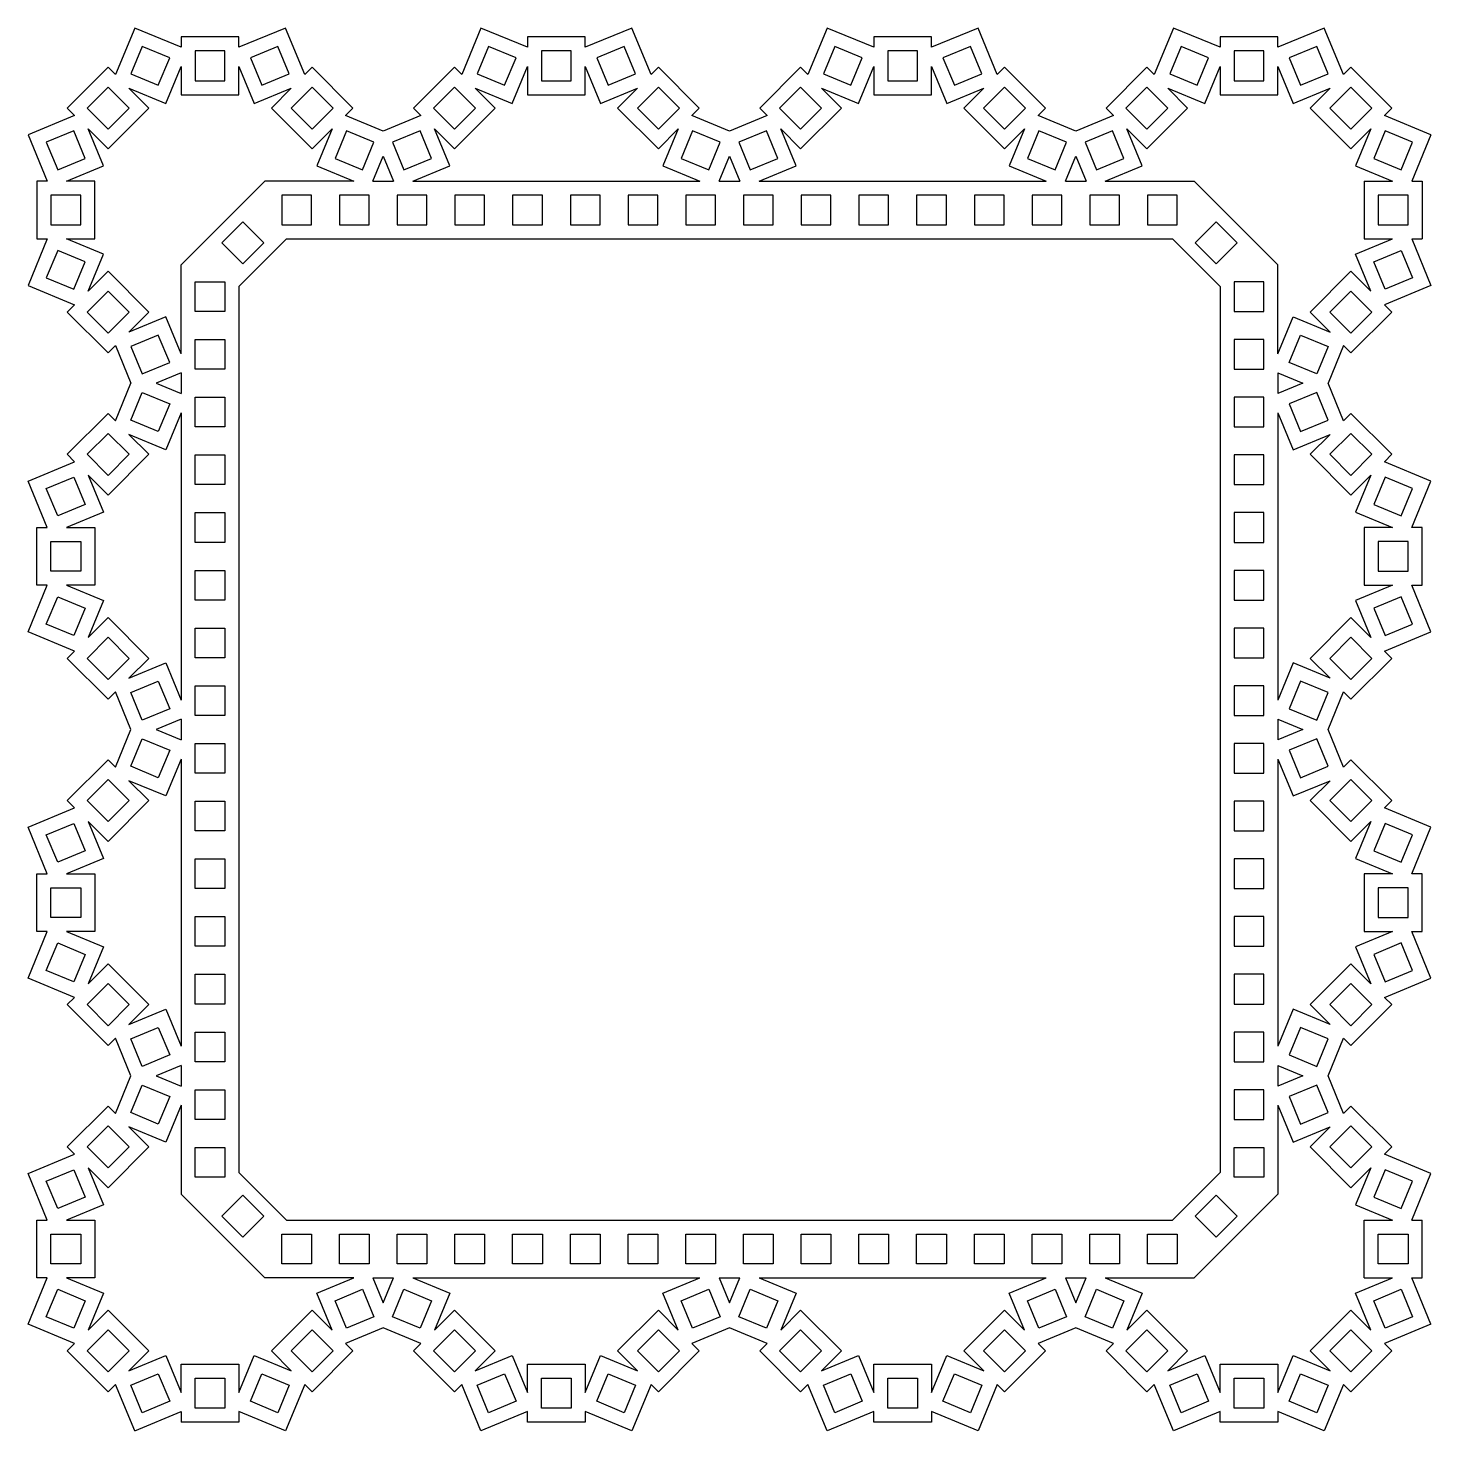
# Model space of a CAD drawing. Extents: x 64 to 489, y 50 to 200.
# Drawn here: x 338.8 to 489.2, y 49.9 to 200.3 of the extents above; entities that cross this region are included whole.
import ezdxf

# ---------------------------------------------------------------- set-up
doc = ezdxf.new("R2010")
doc.units = 0
doc.layers.get('0').update_dxf_attribs({"linetype": 'CONTINUOUS'})

msp = doc.modelspace()

# ---------------------------------------------------------------- linework, layer by layer
for p, q in [((350.21, 200.32), (348.14, 195.33)), ((355.2, 198.26), (350.21, 200.32)), ((366.38, 200.32), (361.39, 198.26)), ((368.44, 195.33), (366.38, 200.32)), ((387.33, 200.32), (385.27, 195.33)), ((392.32, 198.26), (387.33, 200.32)), ((403.5, 200.32), (398.51, 198.26)), ((405.57, 195.33), (403.5, 200.32)), ((424.46, 200.32), (422.39, 195.33)), ((429.45, 198.26), (424.46, 200.32)), ((440.63, 200.32), (435.64, 198.26)), ((442.69, 195.33), (440.63, 200.32)), ((461.58, 200.32), (459.52, 195.33)), ((466.57, 198.26), (461.58, 200.32)), ((477.75, 200.32), (472.76, 198.26)), ((479.82, 195.33), (477.75, 200.32)), ((361.39, 199.37), (355.2, 199.37)), ((355.2, 199.37), (355.2, 198.26)), ((361.39, 198.26), (361.39, 199.37)), ((398.51, 199.37), (392.32, 199.37)), ((392.32, 199.37), (392.32, 198.26)), ((398.51, 198.26), (398.51, 199.37)), ((435.64, 199.37), (429.45, 199.37)), ((429.45, 199.37), (429.45, 198.26)), ((435.64, 198.26), (435.64, 199.37)), ((472.76, 199.37), (466.57, 199.37)), ((466.57, 199.37), (466.57, 198.26)), ((472.76, 198.26), (472.76, 199.37)), ((351.02, 198.36), (349.8, 195.42)), ((353.96, 197.14), (351.02, 198.36)), ((352.74, 194.2), (353.96, 197.14)), ((356.7, 197.87), (356.7, 194.68)), ((359.89, 197.87), (356.7, 197.87)), ((359.89, 194.68), (359.89, 197.87)), ((365.57, 198.36), (362.62, 197.14)), ((362.62, 197.14), (363.84, 194.2)), ((366.78, 195.42), (365.57, 198.36)), ((388.14, 198.36), (386.93, 195.42)), ((391.09, 197.14), (388.14, 198.36)), ((389.87, 194.2), (391.09, 197.14)), ((393.82, 197.87), (393.82, 194.68)), ((397.01, 197.87), (393.82, 197.87)), ((397.01, 194.68), (397.01, 197.87)), ((402.69, 198.36), (399.75, 197.14)), ((399.75, 197.14), (400.96, 194.2)), ((403.91, 195.42), (402.69, 198.36)), ((425.27, 198.36), (424.05, 195.42)), ((428.21, 197.14), (425.27, 198.36)), ((426.99, 194.2), (428.21, 197.14)), ((434.14, 197.87), (430.95, 197.87)), ((430.95, 197.87), (430.95, 194.68)), ((434.14, 194.68), (434.14, 197.87)), ((439.82, 198.36), (436.87, 197.14)), ((436.87, 197.14), (438.09, 194.2)), ((441.03, 195.42), (439.82, 198.36)), ((462.39, 198.36), (461.18, 195.42)), ((465.34, 197.14), (462.39, 198.36)), ((464.12, 194.2), (465.34, 197.14)), ((468.07, 197.87), (468.07, 194.68)), ((471.26, 197.87), (468.07, 197.87)), ((471.26, 194.68), (471.26, 197.87)), ((476.94, 198.36), (474, 197.14)), ((474, 197.14), (475.21, 194.2)), ((478.16, 195.42), (476.94, 198.36)), ((347.35, 196.12), (342.98, 191.74)), ((348.14, 195.33), (347.35, 196.12)), ((353.56, 192.24), (355.2, 196.2)), ((355.2, 196.2), (355.2, 193.18)), ((361.39, 196.2), (363.03, 192.24)), ((361.39, 193.18), (361.39, 196.2)), ((369.23, 196.12), (368.44, 195.33)), ((373.61, 191.74), (369.23, 196.12)), ((384.48, 196.12), (380.1, 191.74)), ((385.27, 195.33), (384.48, 196.12)), ((390.68, 192.24), (392.32, 196.2)), ((392.32, 196.2), (392.32, 193.18)), ((398.51, 193.18), (398.51, 196.2)), ((398.51, 196.2), (400.15, 192.24)), ((406.36, 196.12), (405.57, 195.33)), ((410.73, 191.74), (406.36, 196.12)), ((421.6, 196.12), (417.23, 191.74)), ((422.39, 195.33), (421.6, 196.12)), ((427.81, 192.24), (429.45, 196.2)), ((429.45, 196.2), (429.45, 193.18)), ((435.64, 196.2), (437.28, 192.24)), ((435.64, 193.18), (435.64, 196.2)), ((443.48, 196.12), (442.69, 195.33)), ((447.86, 191.74), (443.48, 196.12)), ((458.73, 196.12), (454.35, 191.74)), ((459.52, 195.33), (458.73, 196.12)), ((464.93, 192.24), (466.57, 196.2)), ((466.57, 196.2), (466.57, 193.18)), ((472.76, 193.18), (472.76, 196.2)), ((472.76, 196.2), (474.4, 192.24)), ((480.61, 196.12), (479.82, 195.33)), ((484.98, 191.74), (480.61, 196.12)), ((349.8, 195.42), (352.74, 194.2)), ((356.7, 194.68), (359.89, 194.68)), ((363.84, 194.2), (366.78, 195.42)), ((386.93, 195.42), (389.87, 194.2)), ((393.82, 194.68), (397.01, 194.68)), ((400.96, 194.2), (403.91, 195.42)), ((424.05, 195.42), (426.99, 194.2)), ((430.95, 194.68), (434.14, 194.68)), ((438.09, 194.2), (441.03, 195.42)), ((461.18, 195.42), (464.12, 194.2)), ((468.07, 194.68), (471.26, 194.68)), ((475.21, 194.2), (478.16, 195.42)), ((347.35, 194), (345.1, 191.74)), ((349.61, 191.74), (347.35, 194)), ((351.73, 191.74), (349.59, 193.88)), ((349.59, 193.88), (353.56, 192.24)), ((355.2, 193.18), (361.39, 193.18)), ((363.03, 192.24), (366.99, 193.88)), ((366.99, 193.88), (364.86, 191.74)), ((369.23, 194), (366.98, 191.74)), ((371.48, 191.74), (369.23, 194)), ((384.48, 194), (382.23, 191.74)), ((386.73, 191.74), (384.48, 194)), ((388.85, 191.74), (386.72, 193.88)), ((386.72, 193.88), (390.68, 192.24)), ((392.32, 193.18), (398.51, 193.18)), ((400.15, 192.24), (404.12, 193.88)), ((404.12, 193.88), (401.98, 191.74)), ((406.36, 194), (404.1, 191.74)), ((408.61, 191.74), (406.36, 194)), ((421.6, 194), (419.35, 191.74)), ((423.86, 191.74), (421.6, 194)), ((425.98, 191.74), (423.84, 193.88)), ((423.84, 193.88), (427.81, 192.24)), ((429.45, 193.18), (435.64, 193.18)), ((437.28, 192.24), (441.24, 193.88)), ((441.24, 193.88), (439.11, 191.74)), ((443.48, 194), (441.23, 191.74)), ((445.73, 191.74), (443.48, 194)), ((458.73, 194), (456.48, 191.74)), ((460.98, 191.74), (458.73, 194)), ((463.1, 191.74), (460.97, 193.88)), ((460.97, 193.88), (464.93, 192.24)), ((466.57, 193.18), (472.76, 193.18)), ((474.4, 192.24), (478.37, 193.88)), ((478.37, 193.88), (476.23, 191.74)), ((480.61, 194), (478.35, 191.74)), ((482.86, 191.74), (480.61, 194)), ((342.98, 191.74), (343.77, 190.96)), ((345.1, 191.74), (347.35, 189.49)), ((347.35, 187.37), (351.73, 191.74)), ((347.35, 189.49), (349.61, 191.74)), ((364.86, 191.74), (369.23, 187.37)), ((366.98, 191.74), (369.23, 189.49)), ((369.23, 189.49), (371.48, 191.74)), ((372.82, 190.96), (373.61, 191.74)), ((380.1, 191.74), (380.89, 190.96)), ((382.23, 191.74), (384.48, 189.49)), ((384.48, 187.37), (388.85, 191.74)), ((384.48, 189.49), (386.73, 191.74)), ((401.98, 191.74), (406.36, 187.37)), ((404.1, 191.74), (406.36, 189.49)), ((406.36, 189.49), (408.61, 191.74)), ((409.94, 190.96), (410.73, 191.74)), ((417.23, 191.74), (418.02, 190.96)), ((419.35, 191.74), (421.6, 189.49)), ((421.6, 187.37), (425.98, 191.74)), ((421.6, 189.49), (423.86, 191.74)), ((439.11, 191.74), (443.48, 187.37)), ((441.23, 191.74), (443.48, 189.49)), ((443.48, 189.49), (445.73, 191.74)), ((447.07, 190.96), (447.86, 191.74)), ((454.35, 191.74), (455.14, 190.96)), ((456.48, 191.74), (458.73, 189.49)), ((458.73, 187.37), (463.1, 191.74)), ((458.73, 189.49), (460.98, 191.74)), ((476.23, 191.74), (480.61, 187.37)), ((478.35, 191.74), (480.61, 189.49)), ((480.61, 189.49), (482.86, 191.74)), ((484.19, 190.96), (484.98, 191.74)), ((343.77, 190.96), (338.78, 188.89)), ((376.85, 189.28), (372.82, 190.96)), ((380.89, 190.96), (376.85, 189.28)), ((413.98, 189.28), (409.94, 190.96)), ((418.02, 190.96), (413.98, 189.28)), ((451.1, 189.28), (447.07, 190.96)), ((455.14, 190.96), (451.1, 189.28)), ((489.18, 188.89), (484.19, 190.96)), ((338.78, 188.89), (340.84, 183.9)), ((343.68, 189.3), (340.73, 188.08)), ((340.73, 188.08), (341.95, 185.13)), ((344.9, 186.35), (343.68, 189.3)), ((345.22, 189.5), (347.35, 187.37)), ((346.86, 185.54), (345.22, 189.5)), ((369.23, 187.37), (371.37, 189.5)), ((371.37, 189.5), (369.73, 185.54)), ((372.91, 189.3), (371.69, 186.35)), ((375.85, 188.08), (372.91, 189.3)), ((374.63, 185.13), (375.85, 188.08)), ((380.8, 189.3), (377.86, 188.08)), ((377.86, 188.08), (379.08, 185.13)), ((382.02, 186.35), (380.8, 189.3)), ((382.34, 189.5), (384.48, 187.37)), ((383.98, 185.54), (382.34, 189.5)), ((406.36, 187.37), (408.49, 189.5)), ((408.49, 189.5), (406.85, 185.54)), ((410.03, 189.3), (408.81, 186.35)), ((412.97, 188.08), (410.03, 189.3)), ((411.76, 185.13), (412.97, 188.08)), ((417.93, 189.3), (414.98, 188.08)), ((414.98, 188.08), (416.2, 185.13)), ((419.15, 186.35), (417.93, 189.3)), ((419.47, 189.5), (421.6, 187.37)), ((421.11, 185.54), (419.47, 189.5)), ((443.48, 187.37), (445.62, 189.5)), ((445.62, 189.5), (443.98, 185.54)), ((447.16, 189.3), (445.94, 186.35)), ((450.1, 188.08), (447.16, 189.3)), ((448.88, 185.13), (450.1, 188.08)), ((455.05, 189.3), (452.11, 188.08)), ((452.11, 188.08), (453.33, 185.13)), ((456.27, 186.35), (455.05, 189.3)), ((458.23, 185.54), (456.59, 189.5)), ((456.59, 189.5), (458.73, 187.37)), ((480.61, 187.37), (482.74, 189.5)), ((482.74, 189.5), (481.1, 185.54)), ((484.28, 189.3), (483.06, 186.35)), ((487.22, 188.08), (484.28, 189.3)), ((486.01, 185.13), (487.22, 188.08)), ((489.18, 188.89), (487.12, 183.9)), ((375.74, 183.9), (376.85, 186.58)), ((376.85, 186.58), (377.97, 183.9)), ((412.87, 183.9), (413.98, 186.58)), ((413.98, 186.58), (415.09, 183.9)), ((449.99, 183.9), (451.1, 186.58)), ((451.1, 186.58), (452.22, 183.9)), ((341.95, 185.13), (344.9, 186.35)), ((342.9, 183.9), (346.86, 185.54)), ((369.73, 185.54), (373.69, 183.9)), ((371.69, 186.35), (374.63, 185.13)), ((379.08, 185.13), (382.02, 186.35)), ((380.02, 183.9), (383.98, 185.54)), ((406.85, 185.54), (410.81, 183.9)), ((408.81, 186.35), (411.76, 185.13)), ((416.2, 185.13), (419.15, 186.35)), ((417.15, 183.9), (421.11, 185.54)), ((443.98, 185.54), (447.94, 183.9)), ((445.94, 186.35), (448.88, 185.13)), ((453.33, 185.13), (456.27, 186.35)), ((454.27, 183.9), (458.23, 185.54)), ((481.1, 185.54), (485.06, 183.9)), ((483.06, 186.35), (486.01, 185.13)), ((339.73, 183.9), (339.73, 177.71)), ((340.84, 183.9), (339.73, 183.9)), ((345.92, 183.9), (342.9, 183.9)), ((345.92, 177.71), (345.92, 183.9)), ((364.17, 183.9), (355.2, 174.93)), ((373.69, 183.9), (364.17, 183.9)), ((375.74, 183.9), (377.97, 183.9)), ((380.02, 183.9), (410.81, 183.9)), ((412.87, 183.9), (415.09, 183.9)), ((417.15, 183.9), (447.94, 183.9)), ((449.99, 183.9), (452.22, 183.9)), ((454.27, 183.9), (463.79, 183.9)), ((463.79, 183.9), (472.76, 174.93)), ((482.04, 183.9), (482.04, 177.71)), ((482.04, 183.9), (485.06, 183.9)), ((487.12, 183.9), (488.23, 183.9)), ((488.23, 183.9), (488.23, 177.71)), ((344.42, 182.4), (341.23, 182.4)), ((341.23, 182.4), (341.23, 179.21)), ((344.42, 179.21), (344.42, 182.4)), ((369.17, 182.4), (365.98, 182.4)), ((365.98, 182.4), (365.98, 179.21)), ((369.17, 179.21), (369.17, 182.4)), ((375.35, 182.4), (372.17, 182.4)), ((372.17, 182.4), (372.17, 179.21)), ((375.35, 179.21), (375.35, 182.4)), ((381.54, 182.4), (378.35, 182.4)), ((378.35, 182.4), (378.35, 179.21)), ((381.54, 179.21), (381.54, 182.4)), ((387.73, 182.4), (384.54, 182.4)), ((384.54, 182.4), (384.54, 179.21)), ((387.73, 179.21), (387.73, 182.4)), ((393.92, 182.4), (390.73, 182.4)), ((390.73, 182.4), (390.73, 179.21)), ((393.92, 179.21), (393.92, 182.4)), ((400.1, 182.4), (396.92, 182.4)), ((396.92, 182.4), (396.92, 179.21)), ((400.1, 179.21), (400.1, 182.4)), ((406.29, 182.4), (403.1, 182.4)), ((403.1, 182.4), (403.1, 179.21)), ((406.29, 179.21), (406.29, 182.4)), ((412.48, 182.4), (409.29, 182.4)), ((409.29, 182.4), (409.29, 179.21)), ((412.48, 179.21), (412.48, 182.4)), ((418.67, 182.4), (415.48, 182.4)), ((415.48, 182.4), (415.48, 179.21)), ((418.67, 179.21), (418.67, 182.4)), ((424.85, 182.4), (421.67, 182.4)), ((421.67, 182.4), (421.67, 179.21)), ((424.85, 179.21), (424.85, 182.4)), ((431.04, 182.4), (427.85, 182.4)), ((427.85, 182.4), (427.85, 179.21)), ((431.04, 179.21), (431.04, 182.4)), ((437.23, 182.4), (434.04, 182.4)), ((434.04, 182.4), (434.04, 179.21)), ((437.23, 179.21), (437.23, 182.4)), ((443.42, 182.4), (440.23, 182.4)), ((440.23, 182.4), (440.23, 179.21)), ((443.42, 179.21), (443.42, 182.4)), ((449.6, 182.4), (446.42, 182.4)), ((446.42, 182.4), (446.42, 179.21)), ((449.6, 179.21), (449.6, 182.4)), ((455.79, 182.4), (452.6, 182.4)), ((452.6, 182.4), (452.6, 179.21)), ((455.79, 179.21), (455.79, 182.4)), ((461.98, 182.4), (458.79, 182.4)), ((458.79, 182.4), (458.79, 179.21)), ((461.98, 179.21), (461.98, 182.4)), ((486.73, 182.4), (483.54, 182.4)), ((483.54, 182.4), (483.54, 179.21)), ((486.73, 179.21), (486.73, 182.4)), ((341.23, 179.21), (344.42, 179.21)), ((361.81, 179.55), (359.55, 177.29)), ((364.06, 177.29), (361.81, 179.55)), ((365.98, 179.21), (369.17, 179.21)), ((372.17, 179.21), (375.35, 179.21)), ((378.35, 179.21), (381.54, 179.21)), ((384.54, 179.21), (387.73, 179.21)), ((390.73, 179.21), (393.92, 179.21)), ((396.92, 179.21), (400.1, 179.21)), ((403.1, 179.21), (406.29, 179.21)), ((409.29, 179.21), (412.48, 179.21)), ((415.48, 179.21), (418.67, 179.21)), ((421.67, 179.21), (424.85, 179.21)), ((427.85, 179.21), (431.04, 179.21)), ((434.04, 179.21), (437.23, 179.21)), ((440.23, 179.21), (443.42, 179.21)), ((446.42, 179.21), (449.6, 179.21)), ((452.6, 179.21), (455.79, 179.21)), ((458.79, 179.21), (461.98, 179.21)), ((463.9, 177.29), (466.15, 179.55)), ((466.15, 179.55), (468.41, 177.29)), ((483.54, 179.21), (486.73, 179.21)), ((340.84, 177.71), (338.78, 172.72)), ((339.73, 177.71), (340.84, 177.71)), ((346.86, 176.07), (342.9, 177.71)), ((342.9, 177.71), (345.92, 177.71)), ((361.39, 172.63), (366.47, 177.71)), ((366.47, 177.71), (461.49, 177.71)), ((466.57, 172.63), (461.49, 177.71)), ((481.1, 176.07), (485.06, 177.71)), ((482.04, 177.71), (485.06, 177.71)), ((487.12, 177.71), (489.18, 172.72)), ((487.12, 177.71), (488.23, 177.71)), ((341.95, 176.48), (340.73, 173.53)), ((344.9, 175.26), (341.95, 176.48)), ((345.22, 172.11), (346.86, 176.07)), ((359.55, 177.29), (361.81, 175.04)), ((364.06, 177.29), (361.81, 175.04)), ((463.9, 177.29), (466.15, 175.04)), ((468.41, 177.29), (466.15, 175.04)), ((482.74, 172.11), (481.1, 176.07)), ((483.06, 175.26), (486.01, 176.48)), ((486.01, 176.48), (487.22, 173.53)), ((343.68, 172.31), (344.9, 175.26)), ((355.2, 165.41), (355.2, 174.93)), ((472.76, 165.41), (472.76, 174.93)), ((484.28, 172.31), (483.06, 175.26)), ((340.73, 173.53), (343.68, 172.31)), ((347.35, 174.24), (345.22, 172.11)), ((351.73, 169.87), (347.35, 174.24)), ((356.7, 169.93), (356.7, 173.12)), ((356.7, 173.12), (359.89, 173.12)), ((359.89, 173.12), (359.89, 169.93)), ((468.07, 173.12), (468.07, 169.93)), ((471.26, 173.12), (468.07, 173.12)), ((471.26, 169.93), (471.26, 173.12)), ((476.23, 169.87), (480.61, 174.24)), ((480.61, 174.24), (482.74, 172.11)), ((487.22, 173.53), (484.28, 172.31)), ((338.78, 172.72), (343.77, 170.65)), ((347.35, 172.12), (345.1, 169.87)), ((349.61, 169.87), (347.35, 172.12)), ((361.39, 172.63), (361.39, 77.61)), ((466.57, 172.63), (466.57, 77.61)), ((478.35, 169.87), (480.61, 172.12)), ((480.61, 172.12), (482.86, 169.87)), ((489.18, 172.72), (484.19, 170.65)), ((343.77, 170.65), (342.98, 169.87)), ((484.19, 170.65), (484.98, 169.87)), ((342.98, 169.87), (347.35, 165.49)), ((345.1, 169.87), (347.35, 167.61)), ((347.35, 167.61), (349.61, 169.87)), ((349.59, 167.73), (351.73, 169.87)), ((353.56, 169.37), (349.59, 167.73)), ((355.2, 165.41), (353.56, 169.37)), ((359.89, 169.93), (356.7, 169.93)), ((468.07, 169.93), (471.26, 169.93)), ((472.76, 165.41), (474.4, 169.37)), ((474.4, 169.37), (478.37, 167.73)), ((478.37, 167.73), (476.23, 169.87)), ((480.61, 167.61), (478.35, 169.87)), ((482.86, 169.87), (480.61, 167.61)), ((484.98, 169.87), (480.61, 165.49)), ((352.74, 167.41), (349.8, 166.19)), ((353.96, 164.47), (352.74, 167.41)), ((474, 164.47), (475.21, 167.41)), ((475.21, 167.41), (478.16, 166.19)), ((347.35, 165.49), (348.14, 166.28)), ((348.14, 166.28), (349.81, 162.24)), ((349.8, 166.19), (351.02, 163.25)), ((356.7, 166.93), (359.89, 166.93)), ((356.7, 163.74), (356.7, 166.93)), ((359.89, 166.93), (359.89, 163.74)), ((468.07, 166.93), (468.07, 163.74)), ((471.26, 166.93), (468.07, 166.93)), ((471.26, 163.74), (471.26, 166.93)), ((478.16, 166.19), (476.94, 163.25)), ((479.82, 166.28), (478.15, 162.24)), ((480.61, 165.49), (479.82, 166.28)), ((351.02, 163.25), (353.96, 164.47)), ((476.94, 163.25), (474, 164.47)), ((355.2, 163.35), (352.51, 162.24)), ((355.2, 163.35), (355.2, 161.13)), ((359.89, 163.74), (356.7, 163.74)), ((468.07, 163.74), (471.26, 163.74)), ((472.76, 163.35), (475.45, 162.24)), ((472.76, 163.35), (472.76, 161.13)), ((348.14, 158.21), (349.81, 162.24)), ((349.8, 158.29), (351.02, 161.24)), ((351.02, 161.24), (353.96, 160.02)), ((352.51, 162.24), (355.2, 161.13)), ((475.45, 162.24), (472.76, 161.13)), ((476.94, 161.24), (474, 160.02)), ((478.16, 158.29), (476.94, 161.24)), ((479.82, 158.21), (478.15, 162.24)), ((353.96, 160.02), (352.74, 157.07)), ((356.7, 157.56), (356.7, 160.74)), ((356.7, 160.74), (359.89, 160.74)), ((359.89, 160.74), (359.89, 157.56)), ((468.07, 160.74), (468.07, 157.56)), ((471.26, 160.74), (468.07, 160.74)), ((471.26, 157.56), (471.26, 160.74)), ((474, 160.02), (475.21, 157.07)), ((342.98, 154.62), (347.35, 158.99)), ((347.35, 158.99), (348.14, 158.21)), ((352.74, 157.07), (349.8, 158.29)), ((355.2, 159.08), (353.56, 155.11)), ((355.2, 159.08), (355.2, 128.28)), ((472.76, 159.08), (472.76, 128.28)), ((472.76, 159.08), (474.4, 155.11)), ((475.21, 157.07), (478.16, 158.29)), ((480.61, 158.99), (479.82, 158.21)), ((484.98, 154.62), (480.61, 158.99)), ((345.1, 154.62), (347.35, 156.87)), ((347.35, 156.87), (349.61, 154.62)), ((349.59, 156.75), (351.73, 154.62)), ((353.56, 155.11), (349.59, 156.75)), ((359.89, 157.56), (356.7, 157.56)), ((468.07, 157.56), (471.26, 157.56)), ((474.4, 155.11), (478.37, 156.75)), ((478.37, 156.75), (476.23, 154.62)), ((480.61, 156.87), (478.35, 154.62)), ((482.86, 154.62), (480.61, 156.87)), ((338.78, 151.76), (343.77, 153.83)), ((343.77, 153.83), (342.98, 154.62)), ((347.35, 152.36), (345.1, 154.62)), ((351.73, 154.62), (347.35, 150.24)), ((349.61, 154.62), (347.35, 152.36)), ((356.7, 154.56), (359.89, 154.56)), ((356.7, 151.37), (356.7, 154.56)), ((359.89, 154.56), (359.89, 151.37)), ((468.07, 154.56), (468.07, 151.37)), ((471.26, 154.56), (468.07, 154.56)), ((471.26, 151.37), (471.26, 154.56)), ((476.23, 154.62), (480.61, 150.24)), ((478.35, 154.62), (480.61, 152.36)), ((480.61, 152.36), (482.86, 154.62)), ((484.19, 153.83), (484.98, 154.62)), ((489.18, 151.76), (484.19, 153.83)), ((340.73, 150.95), (343.68, 152.17)), ((343.68, 152.17), (344.9, 149.23)), ((345.22, 152.38), (346.86, 148.42)), ((347.35, 150.24), (345.22, 152.38)), ((480.61, 150.24), (482.74, 152.38)), ((482.74, 152.38), (481.1, 148.42)), ((484.28, 152.17), (483.06, 149.23)), ((487.22, 150.95), (484.28, 152.17)), ((340.84, 146.77), (338.78, 151.76)), ((341.95, 148.01), (340.73, 150.95)), ((359.89, 151.37), (356.7, 151.37)), ((468.07, 151.37), (471.26, 151.37)), ((486.01, 148.01), (487.22, 150.95)), ((487.12, 146.77), (489.18, 151.76)), ((344.9, 149.23), (341.95, 148.01)), ((483.06, 149.23), (486.01, 148.01)), ((346.86, 148.42), (342.9, 146.77)), ((356.7, 148.37), (359.89, 148.37)), ((356.7, 145.18), (356.7, 148.37)), ((359.89, 148.37), (359.89, 145.18)), ((471.26, 148.37), (468.07, 148.37)), ((468.07, 148.37), (468.07, 145.18)), ((471.26, 145.18), (471.26, 148.37)), ((481.1, 148.42), (485.06, 146.77)), ((339.73, 140.59), (339.73, 146.77)), ((339.73, 146.77), (340.84, 146.77)), ((342.9, 146.77), (345.92, 146.77)), ((345.92, 146.77), (345.92, 140.59)), ((482.04, 146.77), (482.04, 140.59)), ((485.06, 146.77), (482.04, 146.77)), ((488.23, 146.77), (487.12, 146.77)), ((488.23, 140.59), (488.23, 146.77)), ((341.23, 145.27), (344.42, 145.27)), ((341.23, 142.09), (341.23, 145.27)), ((344.42, 145.27), (344.42, 142.09)), ((359.89, 145.18), (356.7, 145.18)), ((468.07, 145.18), (471.26, 145.18)), ((483.54, 145.27), (483.54, 142.09)), ((486.73, 145.27), (483.54, 145.27)), ((486.73, 142.09), (486.73, 145.27)), ((344.42, 142.09), (341.23, 142.09)), ((356.7, 142.18), (359.89, 142.18)), ((356.7, 138.99), (356.7, 142.18)), ((359.89, 142.18), (359.89, 138.99)), ((471.26, 142.18), (468.07, 142.18)), ((468.07, 142.18), (468.07, 138.99)), ((471.26, 138.99), (471.26, 142.18)), ((483.54, 142.09), (486.73, 142.09)), ((338.78, 135.6), (340.84, 140.59)), ((340.84, 140.59), (339.73, 140.59)), ((342.9, 140.59), (346.86, 138.94)), ((345.92, 140.59), (342.9, 140.59)), ((485.06, 140.59), (481.1, 138.94)), ((482.04, 140.59), (485.06, 140.59)), ((489.18, 135.6), (487.12, 140.59)), ((487.12, 140.59), (488.23, 140.59)), ((340.73, 136.41), (341.95, 139.35)), ((341.95, 139.35), (344.9, 138.13)), ((346.86, 138.94), (345.22, 134.98)), ((359.89, 138.99), (356.7, 138.99)), ((468.07, 138.99), (471.26, 138.99)), ((481.1, 138.94), (482.74, 134.98)), ((486.01, 139.35), (483.06, 138.13)), ((487.22, 136.41), (486.01, 139.35)), ((344.9, 138.13), (343.68, 135.19)), ((345.22, 134.98), (347.35, 137.12)), ((347.35, 137.12), (351.73, 132.74)), ((480.61, 137.12), (476.23, 132.74)), ((482.74, 134.98), (480.61, 137.12)), ((483.06, 138.13), (484.28, 135.19)), ((343.77, 133.53), (338.78, 135.6)), ((343.68, 135.19), (340.73, 136.41)), ((356.7, 135.99), (359.89, 135.99)), ((356.7, 132.81), (356.7, 135.99)), ((359.89, 135.99), (359.89, 132.81)), ((471.26, 135.99), (468.07, 135.99)), ((468.07, 135.99), (468.07, 132.81)), ((471.26, 132.81), (471.26, 135.99)), ((484.19, 133.53), (489.18, 135.6)), ((484.28, 135.19), (487.22, 136.41)), ((345.1, 132.74), (347.35, 135)), ((347.35, 135), (349.61, 132.74)), ((480.61, 135), (478.35, 132.74)), ((482.86, 132.74), (480.61, 135)), ((342.98, 132.74), (343.77, 133.53)), ((347.35, 128.37), (342.98, 132.74)), ((347.35, 130.49), (345.1, 132.74)), ((349.61, 132.74), (347.35, 130.49)), ((351.73, 132.74), (349.59, 130.61)), ((359.89, 132.81), (356.7, 132.81)), ((468.07, 132.81), (471.26, 132.81)), ((476.23, 132.74), (478.37, 130.61)), ((478.35, 132.74), (480.61, 130.49)), ((480.61, 130.49), (482.86, 132.74)), ((480.61, 128.37), (484.98, 132.74)), ((484.98, 132.74), (484.19, 133.53)), ((349.59, 130.61), (353.56, 132.25)), ((353.56, 132.25), (355.2, 128.28)), ((474.4, 132.25), (472.76, 128.28)), ((478.37, 130.61), (474.4, 132.25)), ((349.8, 129.07), (352.74, 130.29)), ((352.74, 130.29), (353.96, 127.34)), ((356.7, 129.81), (359.89, 129.81)), ((356.7, 126.62), (356.7, 129.81)), ((359.89, 129.81), (359.89, 126.62)), ((471.26, 129.81), (468.07, 129.81)), ((468.07, 129.81), (468.07, 126.62)), ((471.26, 126.62), (471.26, 129.81)), ((475.21, 130.29), (474, 127.34)), ((478.16, 129.07), (475.21, 130.29)), ((348.14, 129.15), (347.35, 128.37)), ((349.81, 125.12), (348.14, 129.15)), ((351.02, 126.12), (349.8, 129.07)), ((476.94, 126.12), (478.16, 129.07)), ((478.15, 125.12), (479.82, 129.15)), ((479.82, 129.15), (480.61, 128.37)), ((353.96, 127.34), (351.02, 126.12)), ((359.89, 126.62), (356.7, 126.62)), ((468.07, 126.62), (471.26, 126.62)), ((474, 127.34), (476.94, 126.12)), ((348.14, 121.08), (349.81, 125.12)), ((355.2, 126.23), (352.51, 125.12)), ((352.51, 125.12), (355.2, 124.01)), ((355.2, 126.23), (355.2, 124.01)), ((472.76, 126.23), (475.45, 125.12)), ((472.76, 126.23), (472.76, 124.01)), ((475.45, 125.12), (472.76, 124.01)), ((479.82, 121.08), (478.15, 125.12)), ((349.8, 121.17), (351.02, 124.11)), ((351.02, 124.11), (353.96, 122.89)), ((356.7, 123.62), (359.89, 123.62)), ((356.7, 120.43), (356.7, 123.62)), ((359.89, 123.62), (359.89, 120.43)), ((471.26, 123.62), (468.07, 123.62)), ((468.07, 123.62), (468.07, 120.43)), ((471.26, 120.43), (471.26, 123.62)), ((476.94, 124.11), (474, 122.89)), ((478.16, 121.17), (476.94, 124.11)), ((342.98, 117.49), (347.35, 121.87)), ((347.35, 121.87), (348.14, 121.08)), ((353.96, 122.89), (352.74, 119.95)), ((355.2, 121.95), (353.56, 117.99)), ((355.2, 121.95), (355.2, 91.16)), ((472.76, 121.95), (472.76, 91.16)), ((472.76, 121.95), (474.4, 117.99)), ((474, 122.89), (475.21, 119.95)), ((480.61, 121.87), (479.82, 121.08)), ((484.98, 117.49), (480.61, 121.87)), ((352.74, 119.95), (349.8, 121.17)), ((359.89, 120.43), (356.7, 120.43)), ((468.07, 120.43), (471.26, 120.43)), ((475.21, 119.95), (478.16, 121.17)), ((345.1, 117.49), (347.35, 119.75)), ((347.35, 119.75), (349.61, 117.49)), ((349.59, 119.63), (351.73, 117.49)), ((353.56, 117.99), (349.59, 119.63)), ((474.4, 117.99), (478.37, 119.63)), ((478.37, 119.63), (476.23, 117.49)), ((480.61, 119.75), (478.35, 117.49)), ((482.86, 117.49), (480.61, 119.75)), ((343.77, 116.71), (342.98, 117.49)), ((347.35, 115.24), (345.1, 117.49)), ((351.73, 117.49), (347.35, 113.12)), ((349.61, 117.49), (347.35, 115.24)), ((356.7, 117.43), (359.89, 117.43)), ((356.7, 114.24), (356.7, 117.43)), ((359.89, 117.43), (359.89, 114.24)), ((471.26, 117.43), (468.07, 117.43)), ((468.07, 117.43), (468.07, 114.24)), ((471.26, 114.24), (471.26, 117.43)), ((476.23, 117.49), (480.61, 113.12)), ((478.35, 117.49), (480.61, 115.24)), ((480.61, 115.24), (482.86, 117.49)), ((484.19, 116.71), (484.98, 117.49)), ((338.78, 114.64), (343.77, 116.71)), ((489.18, 114.64), (484.19, 116.71)), ((340.84, 109.65), (338.78, 114.64)), ((340.73, 113.83), (343.68, 115.05)), ((343.68, 115.05), (344.9, 112.1)), ((345.22, 115.25), (346.86, 111.29)), ((347.35, 113.12), (345.22, 115.25)), ((480.61, 113.12), (482.74, 115.25)), ((482.74, 115.25), (481.1, 111.29)), ((484.28, 115.05), (483.06, 112.1)), ((487.22, 113.83), (484.28, 115.05)), ((487.12, 109.65), (489.18, 114.64)), ((341.95, 110.88), (340.73, 113.83)), ((359.89, 114.24), (356.7, 114.24)), ((468.07, 114.24), (471.26, 114.24)), ((486.01, 110.88), (487.22, 113.83)), ((344.9, 112.1), (341.95, 110.88)), ((483.06, 112.1), (486.01, 110.88)), ((346.86, 111.29), (342.9, 109.65)), ((356.7, 111.24), (359.89, 111.24)), ((356.7, 108.06), (356.7, 111.24)), ((359.89, 111.24), (359.89, 108.06)), ((471.26, 111.24), (468.07, 111.24)), ((468.07, 111.24), (468.07, 108.06)), ((471.26, 108.06), (471.26, 111.24)), ((481.1, 111.29), (485.06, 109.65)), ((339.73, 103.46), (339.73, 109.65)), ((339.73, 109.65), (340.84, 109.65)), ((342.9, 109.65), (345.92, 109.65)), ((345.92, 109.65), (345.92, 103.46)), ((482.04, 109.65), (482.04, 103.46)), ((485.06, 109.65), (482.04, 109.65)), ((488.23, 109.65), (487.12, 109.65)), ((488.23, 103.46), (488.23, 109.65)), ((341.23, 108.15), (344.42, 108.15)), ((341.23, 104.96), (341.23, 108.15)), ((344.42, 108.15), (344.42, 104.96)), ((359.89, 108.06), (356.7, 108.06)), ((468.07, 108.06), (471.26, 108.06)), ((483.54, 108.15), (483.54, 104.96)), ((486.73, 108.15), (483.54, 108.15)), ((486.73, 104.96), (486.73, 108.15)), ((344.42, 104.96), (341.23, 104.96)), ((356.7, 101.87), (356.7, 105.06)), ((356.7, 105.06), (359.89, 105.06)), ((359.89, 105.06), (359.89, 101.87)), ((468.07, 105.06), (468.07, 101.87)), ((471.26, 105.06), (468.07, 105.06)), ((471.26, 101.87), (471.26, 105.06)), ((483.54, 104.96), (486.73, 104.96)), ((338.78, 98.47), (340.84, 103.46)), ((340.84, 103.46), (339.73, 103.46)), ((342.9, 103.46), (346.86, 101.82)), ((345.92, 103.46), (342.9, 103.46)), ((485.06, 103.46), (481.1, 101.82)), ((482.04, 103.46), (485.06, 103.46)), ((489.18, 98.47), (487.12, 103.46)), ((487.12, 103.46), (488.23, 103.46)), ((340.73, 99.28), (341.95, 102.23)), ((341.95, 102.23), (344.9, 101.01)), ((344.9, 101.01), (343.68, 98.06)), ((346.86, 101.82), (345.22, 97.86)), ((359.89, 101.87), (356.7, 101.87)), ((468.07, 101.87), (471.26, 101.87)), ((481.1, 101.82), (482.74, 97.86)), ((486.01, 102.23), (483.06, 101.01)), ((483.06, 101.01), (484.28, 98.06)), ((487.22, 99.28), (486.01, 102.23)), ((343.68, 98.06), (340.73, 99.28)), ((345.22, 97.86), (347.35, 99.99)), ((347.35, 99.99), (351.73, 95.62)), ((480.61, 99.99), (476.23, 95.62)), ((482.74, 97.86), (480.61, 99.99)), ((484.28, 98.06), (487.22, 99.28)), ((343.77, 96.4), (338.78, 98.47)), ((345.1, 95.62), (347.35, 97.87)), ((347.35, 97.87), (349.61, 95.62)), ((356.7, 98.87), (359.89, 98.87)), ((356.7, 95.68), (356.7, 98.87)), ((359.89, 98.87), (359.89, 95.68)), ((468.07, 98.87), (468.07, 95.68)), ((471.26, 98.87), (468.07, 98.87)), ((471.26, 95.68), (471.26, 98.87)), ((480.61, 97.87), (478.35, 95.62)), ((482.86, 95.62), (480.61, 97.87)), ((484.19, 96.4), (489.18, 98.47)), ((342.98, 95.62), (343.77, 96.4)), ((484.98, 95.62), (484.19, 96.4)), ((347.35, 91.24), (342.98, 95.62)), ((347.35, 93.36), (345.1, 95.62)), ((349.61, 95.62), (347.35, 93.36)), ((351.73, 95.62), (349.59, 93.48)), ((349.59, 93.48), (353.56, 95.12)), ((353.56, 95.12), (355.2, 91.16)), ((359.89, 95.68), (356.7, 95.68)), ((468.07, 95.68), (471.26, 95.68)), ((474.4, 95.12), (472.76, 91.16)), ((478.37, 93.48), (474.4, 95.12)), ((476.23, 95.62), (478.37, 93.48)), ((478.35, 95.62), (480.61, 93.36)), ((480.61, 93.36), (482.86, 95.62)), ((480.61, 91.24), (484.98, 95.62)), ((348.14, 92.03), (347.35, 91.24)), ((349.81, 87.99), (348.14, 92.03)), ((349.8, 91.94), (352.74, 93.16)), ((351.02, 89), (349.8, 91.94)), ((352.74, 93.16), (353.96, 90.22)), ((356.7, 89.49), (356.7, 92.68)), ((356.7, 92.68), (359.89, 92.68)), ((359.89, 92.68), (359.89, 89.49)), ((468.07, 92.68), (468.07, 89.49)), ((471.26, 92.68), (468.07, 92.68)), ((471.26, 89.49), (471.26, 92.68)), ((475.21, 93.16), (474, 90.22)), ((478.16, 91.94), (475.21, 93.16)), ((476.94, 89), (478.16, 91.94)), ((478.15, 87.99), (479.82, 92.03)), ((479.82, 92.03), (480.61, 91.24)), ((353.96, 90.22), (351.02, 89)), ((355.2, 89.1), (352.51, 87.99)), ((355.2, 89.1), (355.2, 86.88)), ((359.89, 89.49), (356.7, 89.49)), ((468.07, 89.49), (471.26, 89.49)), ((472.76, 89.1), (475.45, 87.99)), ((472.76, 89.1), (472.76, 86.88)), ((474, 90.22), (476.94, 89)), ((348.14, 83.96), (349.81, 87.99)), ((352.51, 87.99), (355.2, 86.88)), ((475.45, 87.99), (472.76, 86.88)), ((479.82, 83.96), (478.15, 87.99)), ((349.8, 84.04), (351.02, 86.99)), ((351.02, 86.99), (353.96, 85.77)), ((353.96, 85.77), (352.74, 82.82)), ((356.7, 86.49), (359.89, 86.49)), ((356.7, 83.31), (356.7, 86.49)), ((359.89, 86.49), (359.89, 83.31)), ((468.07, 86.49), (468.07, 83.31)), ((471.26, 86.49), (468.07, 86.49)), ((471.26, 83.31), (471.26, 86.49)), ((476.94, 86.99), (474, 85.77)), ((474, 85.77), (475.21, 82.82)), ((478.16, 84.04), (476.94, 86.99)), ((342.98, 80.37), (347.35, 84.74)), ((347.35, 84.74), (348.14, 83.96)), ((355.2, 84.83), (353.56, 80.86)), ((355.2, 84.83), (355.2, 75.31)), ((472.76, 84.83), (472.76, 75.31)), ((472.76, 84.83), (474.4, 80.86)), ((480.61, 84.74), (479.82, 83.96)), ((484.98, 80.37), (480.61, 84.74)), ((352.74, 82.82), (349.8, 84.04)), ((359.89, 83.31), (356.7, 83.31)), ((468.07, 83.31), (471.26, 83.31)), ((475.21, 82.82), (478.16, 84.04)), ((345.1, 80.37), (347.35, 82.62)), ((347.35, 82.62), (349.61, 80.37)), ((349.59, 82.5), (351.73, 80.37)), ((353.56, 80.86), (349.59, 82.5)), ((474.4, 80.86), (478.37, 82.5)), ((478.37, 82.5), (476.23, 80.37)), ((480.61, 82.62), (478.35, 80.37)), ((482.86, 80.37), (480.61, 82.62)), ((343.77, 79.58), (342.98, 80.37)), ((347.35, 78.11), (345.1, 80.37)), ((349.61, 80.37), (347.35, 78.11)), ((351.73, 80.37), (347.35, 75.99)), ((356.7, 77.12), (356.7, 80.31)), ((356.7, 80.31), (359.89, 80.31)), ((359.89, 80.31), (359.89, 77.12)), ((468.07, 77.12), (468.07, 80.31)), ((468.07, 80.31), (471.26, 80.31)), ((471.26, 80.31), (471.26, 77.12)), ((476.23, 80.37), (480.61, 75.99)), ((478.35, 80.37), (480.61, 78.11)), ((480.61, 78.11), (482.86, 80.37)), ((484.19, 79.58), (484.98, 80.37)), ((338.78, 77.51), (343.77, 79.58)), ((489.18, 77.51), (484.19, 79.58)), ((340.84, 72.52), (338.78, 77.51)), ((340.73, 76.7), (343.68, 77.92)), ((343.68, 77.92), (344.9, 74.98)), ((347.35, 75.99), (345.22, 78.13)), ((345.22, 78.13), (346.86, 74.17)), ((359.89, 77.12), (356.7, 77.12)), ((361.39, 77.61), (366.47, 72.52)), ((466.57, 77.61), (461.49, 72.52)), ((471.26, 77.12), (468.07, 77.12)), ((480.61, 75.99), (482.74, 78.13)), ((482.74, 78.13), (481.1, 74.17)), ((484.28, 77.92), (483.06, 74.98)), ((487.22, 76.7), (484.28, 77.92)), ((487.12, 72.52), (489.18, 77.51)), ((341.95, 73.76), (340.73, 76.7)), ((364.17, 66.34), (355.2, 75.31)), ((463.79, 66.34), (472.76, 75.31)), ((486.01, 73.76), (487.22, 76.7)), ((344.9, 74.98), (341.95, 73.76)), ((346.86, 74.17), (342.9, 72.52)), ((359.55, 72.94), (361.81, 75.2)), ((361.81, 75.2), (364.06, 72.94)), ((463.9, 72.94), (466.15, 75.2)), ((468.41, 72.94), (466.15, 75.2)), ((481.1, 74.17), (485.06, 72.52)), ((483.06, 74.98), (486.01, 73.76)), ((339.73, 66.34), (339.73, 72.52)), ((339.73, 72.52), (340.84, 72.52)), ((342.9, 72.52), (345.92, 72.52)), ((345.92, 72.52), (345.92, 66.34)), ((361.81, 70.69), (359.55, 72.94)), ((364.06, 72.94), (361.81, 70.69)), ((366.47, 72.52), (461.49, 72.52)), ((463.9, 72.94), (466.15, 70.69)), ((466.15, 70.69), (468.41, 72.94)), ((482.04, 66.34), (482.04, 72.52)), ((482.04, 72.52), (485.06, 72.52)), ((487.12, 72.52), (488.23, 72.52)), ((488.23, 66.34), (488.23, 72.52)), ((341.23, 71.02), (344.42, 71.02)), ((341.23, 67.84), (341.23, 71.02)), ((344.42, 71.02), (344.42, 67.84)), ((365.98, 71.02), (369.17, 71.02)), ((365.98, 67.84), (365.98, 71.02)), ((369.17, 71.02), (369.17, 67.84)), ((372.17, 71.02), (375.35, 71.02)), ((372.17, 67.84), (372.17, 71.02)), ((375.35, 71.02), (375.35, 67.84)), ((378.35, 71.02), (381.54, 71.02)), ((378.35, 67.84), (378.35, 71.02)), ((381.54, 71.02), (381.54, 67.84)), ((384.54, 71.02), (387.73, 71.02)), ((384.54, 67.84), (384.54, 71.02)), ((387.73, 71.02), (387.73, 67.84)), ((390.73, 71.02), (393.92, 71.02)), ((390.73, 67.84), (390.73, 71.02)), ((393.92, 71.02), (393.92, 67.84)), ((396.92, 71.02), (400.1, 71.02)), ((396.92, 67.84), (396.92, 71.02)), ((400.1, 71.02), (400.1, 67.84)), ((403.1, 71.02), (406.29, 71.02)), ((403.1, 67.84), (403.1, 71.02)), ((406.29, 71.02), (406.29, 67.84)), ((409.29, 71.02), (412.48, 71.02)), ((409.29, 67.84), (409.29, 71.02)), ((412.48, 71.02), (412.48, 67.84)), ((415.48, 71.02), (418.67, 71.02)), ((415.48, 67.84), (415.48, 71.02)), ((418.67, 71.02), (418.67, 67.84)), ((421.67, 71.02), (424.85, 71.02)), ((421.67, 67.84), (421.67, 71.02)), ((424.85, 71.02), (424.85, 67.84)), ((427.85, 71.02), (431.04, 71.02)), ((427.85, 67.84), (427.85, 71.02)), ((431.04, 71.02), (431.04, 67.84)), ((434.04, 71.02), (437.23, 71.02)), ((434.04, 67.84), (434.04, 71.02)), ((437.23, 71.02), (437.23, 67.84)), ((440.23, 71.02), (443.42, 71.02)), ((440.23, 67.84), (440.23, 71.02)), ((443.42, 71.02), (443.42, 67.84)), ((446.42, 71.02), (449.6, 71.02)), ((446.42, 67.84), (446.42, 71.02)), ((449.6, 71.02), (449.6, 67.84)), ((452.6, 71.02), (455.79, 71.02)), ((452.6, 67.84), (452.6, 71.02)), ((455.79, 71.02), (455.79, 67.84)), ((458.79, 71.02), (461.98, 71.02)), ((458.79, 67.84), (458.79, 71.02)), ((461.98, 71.02), (461.98, 67.84)), ((483.54, 71.02), (486.73, 71.02)), ((483.54, 67.84), (483.54, 71.02)), ((486.73, 71.02), (486.73, 67.84)), ((344.42, 67.84), (341.23, 67.84)), ((369.17, 67.84), (365.98, 67.84)), ((375.35, 67.84), (372.17, 67.84)), ((381.54, 67.84), (378.35, 67.84)), ((387.73, 67.84), (384.54, 67.84)), ((393.92, 67.84), (390.73, 67.84)), ((400.1, 67.84), (396.92, 67.84)), ((406.29, 67.84), (403.1, 67.84)), ((412.48, 67.84), (409.29, 67.84)), ((418.67, 67.84), (415.48, 67.84)), ((424.85, 67.84), (421.67, 67.84)), ((431.04, 67.84), (427.85, 67.84)), ((437.23, 67.84), (434.04, 67.84)), ((443.42, 67.84), (440.23, 67.84)), ((449.6, 67.84), (446.42, 67.84)), ((455.79, 67.84), (452.6, 67.84)), ((461.98, 67.84), (458.79, 67.84)), ((486.73, 67.84), (483.54, 67.84)), ((338.78, 61.35), (340.84, 66.34)), ((340.84, 66.34), (339.73, 66.34)), ((342.9, 66.34), (346.86, 64.69)), ((345.92, 66.34), (342.9, 66.34)), ((373.69, 66.34), (364.17, 66.34)), ((369.73, 64.69), (373.69, 66.34)), ((375.74, 66.34), (377.97, 66.34)), ((375.74, 66.34), (376.85, 63.65)), ((376.85, 63.65), (377.97, 66.34)), ((380.02, 66.34), (410.81, 66.34)), ((380.02, 66.34), (383.98, 64.69)), ((406.85, 64.69), (410.81, 66.34)), ((412.87, 66.34), (413.98, 63.65)), ((412.87, 66.34), (415.09, 66.34)), ((413.98, 63.65), (415.09, 66.34)), ((417.15, 66.34), (447.94, 66.34)), ((417.15, 66.34), (421.11, 64.69)), ((443.98, 64.69), (447.94, 66.34)), ((449.99, 66.34), (451.1, 63.65)), ((449.99, 66.34), (452.22, 66.34)), ((451.1, 63.65), (452.22, 66.34)), ((454.27, 66.34), (458.23, 64.69)), ((454.27, 66.34), (463.79, 66.34)), ((481.1, 64.69), (485.06, 66.34)), ((482.04, 66.34), (485.06, 66.34)), ((489.18, 61.35), (487.12, 66.34)), ((487.12, 66.34), (488.23, 66.34)), ((340.73, 62.16), (341.95, 65.1)), ((341.95, 65.1), (344.9, 63.88)), ((346.86, 64.69), (345.22, 60.73)), ((371.37, 60.73), (369.73, 64.69)), ((371.69, 63.88), (374.63, 65.1)), ((374.63, 65.1), (375.85, 62.16)), ((377.86, 62.16), (379.08, 65.1)), ((379.08, 65.1), (382.02, 63.88)), ((383.98, 64.69), (382.34, 60.73)), ((408.49, 60.73), (406.85, 64.69)), ((408.81, 63.88), (411.76, 65.1)), ((411.76, 65.1), (412.97, 62.16)), ((414.98, 62.16), (416.2, 65.1)), ((416.2, 65.1), (419.15, 63.88)), ((421.11, 64.69), (419.47, 60.73)), ((445.62, 60.73), (443.98, 64.69)), ((445.94, 63.88), (448.88, 65.1)), ((448.88, 65.1), (450.1, 62.16)), ((452.11, 62.16), (453.33, 65.1)), ((453.33, 65.1), (456.27, 63.88)), ((458.23, 64.69), (456.59, 60.73)), ((482.74, 60.73), (481.1, 64.69)), ((483.06, 63.88), (486.01, 65.1)), ((486.01, 65.1), (487.22, 62.16)), ((344.9, 63.88), (343.68, 60.94)), ((372.91, 60.94), (371.69, 63.88)), ((382.02, 63.88), (380.8, 60.94)), ((410.03, 60.94), (408.81, 63.88)), ((419.15, 63.88), (417.93, 60.94)), ((447.16, 60.94), (445.94, 63.88)), ((456.27, 63.88), (455.05, 60.94)), ((484.28, 60.94), (483.06, 63.88)), ((343.68, 60.94), (340.73, 62.16)), ((345.22, 60.73), (347.35, 62.87)), ((347.35, 62.87), (351.73, 58.49)), ((364.86, 58.49), (369.23, 62.87)), ((369.23, 62.87), (371.37, 60.73)), ((375.85, 62.16), (372.91, 60.94)), ((380.8, 60.94), (377.86, 62.16)), ((382.34, 60.73), (384.48, 62.87)), ((384.48, 62.87), (388.85, 58.49)), ((401.98, 58.49), (406.36, 62.87)), ((406.36, 62.87), (408.49, 60.73)), ((412.97, 62.16), (410.03, 60.94)), ((417.93, 60.94), (414.98, 62.16)), ((419.47, 60.73), (421.6, 62.87)), ((421.6, 62.87), (425.98, 58.49)), ((439.11, 58.49), (443.48, 62.87)), ((443.48, 62.87), (445.62, 60.73)), ((450.1, 62.16), (447.16, 60.94)), ((455.05, 60.94), (452.11, 62.16)), ((456.59, 60.73), (458.73, 62.87)), ((458.73, 62.87), (463.1, 58.49)), ((476.23, 58.49), (480.61, 62.87)), ((480.61, 62.87), (482.74, 60.73)), ((487.22, 62.16), (484.28, 60.94)), ((343.77, 59.28), (338.78, 61.35)), ((345.1, 58.49), (347.35, 60.75)), ((347.35, 60.75), (349.61, 58.49)), ((366.98, 58.49), (369.23, 60.75)), ((369.23, 60.75), (371.48, 58.49)), ((376.85, 60.95), (372.82, 59.28)), ((380.89, 59.28), (376.85, 60.95)), ((382.23, 58.49), (384.48, 60.75)), ((384.48, 60.75), (386.73, 58.49)), ((404.1, 58.49), (406.36, 60.75)), ((406.36, 60.75), (408.61, 58.49)), ((413.98, 60.95), (409.94, 59.28)), ((418.02, 59.28), (413.98, 60.95)), ((419.35, 58.49), (421.6, 60.75)), ((421.6, 60.75), (423.86, 58.49)), ((441.23, 58.49), (443.48, 60.75)), ((443.48, 60.75), (445.73, 58.49)), ((451.1, 60.95), (447.07, 59.28)), ((455.14, 59.28), (451.1, 60.95)), ((456.48, 58.49), (458.73, 60.75)), ((458.73, 60.75), (460.98, 58.49)), ((478.35, 58.49), (480.61, 60.75)), ((480.61, 60.75), (482.86, 58.49)), ((489.18, 61.35), (484.19, 59.28)), ((342.98, 58.49), (343.77, 59.28)), ((372.82, 59.28), (373.61, 58.49)), ((380.1, 58.49), (380.89, 59.28)), ((409.94, 59.28), (410.73, 58.49)), ((417.23, 58.49), (418.02, 59.28)), ((447.07, 59.28), (447.86, 58.49)), ((454.35, 58.49), (455.14, 59.28)), ((484.19, 59.28), (484.98, 58.49)), ((347.35, 54.12), (342.98, 58.49)), ((347.35, 56.24), (345.1, 58.49)), ((349.61, 58.49), (347.35, 56.24)), ((351.73, 58.49), (349.59, 56.36)), ((349.59, 56.36), (353.56, 58)), ((353.56, 58), (355.2, 54.03)), ((361.39, 54.03), (363.03, 58)), ((363.03, 58), (366.99, 56.36)), ((366.99, 56.36), (364.86, 58.49)), ((369.23, 56.24), (366.98, 58.49)), ((373.61, 58.49), (369.23, 54.12)), ((371.48, 58.49), (369.23, 56.24)), ((384.48, 54.12), (380.1, 58.49)), ((384.48, 56.24), (382.23, 58.49)), ((386.73, 58.49), (384.48, 56.24)), ((388.85, 58.49), (386.72, 56.36)), ((386.72, 56.36), (390.68, 58)), ((390.68, 58), (392.32, 54.03)), ((398.51, 54.03), (400.15, 58)), ((400.15, 58), (404.12, 56.36)), ((404.12, 56.36), (401.98, 58.49)), ((406.36, 56.24), (404.1, 58.49)), ((410.73, 58.49), (406.36, 54.12)), ((408.61, 58.49), (406.36, 56.24)), ((421.6, 54.12), (417.23, 58.49)), ((421.6, 56.24), (419.35, 58.49)), ((423.86, 58.49), (421.6, 56.24)), ((425.98, 58.49), (423.84, 56.36)), ((423.84, 56.36), (427.81, 58)), ((427.81, 58), (429.45, 54.03)), ((435.64, 54.03), (437.28, 58)), ((437.28, 58), (441.24, 56.36)), ((441.24, 56.36), (439.11, 58.49)), ((443.48, 56.24), (441.23, 58.49)), ((447.86, 58.49), (443.48, 54.12)), ((445.73, 58.49), (443.48, 56.24)), ((458.73, 54.12), (454.35, 58.49)), ((458.73, 56.24), (456.48, 58.49)), ((460.98, 58.49), (458.73, 56.24)), ((463.1, 58.49), (460.97, 56.36)), ((460.97, 56.36), (464.93, 58)), ((464.93, 58), (466.57, 54.03)), ((472.76, 54.03), (474.4, 58)), ((474.4, 58), (478.37, 56.36)), ((478.37, 56.36), (476.23, 58.49)), ((480.61, 56.24), (478.35, 58.49)), ((484.98, 58.49), (480.61, 54.12)), ((482.86, 58.49), (480.61, 56.24)), ((349.8, 54.82), (352.74, 56.04)), ((352.74, 56.04), (353.96, 53.09)), ((355.2, 54.03), (355.2, 57.06)), ((355.2, 57.06), (361.39, 57.06)), ((361.39, 57.06), (361.39, 54.03)), ((362.62, 53.09), (363.84, 56.04)), ((363.84, 56.04), (366.78, 54.82)), ((386.93, 54.82), (389.87, 56.04)), ((389.87, 56.04), (391.09, 53.09)), ((392.32, 54.03), (392.32, 57.06)), ((392.32, 57.06), (398.51, 57.06)), ((398.51, 57.06), (398.51, 54.03)), ((399.75, 53.09), (400.96, 56.04)), ((400.96, 56.04), (403.91, 54.82)), ((424.05, 54.82), (426.99, 56.04)), ((426.99, 56.04), (428.21, 53.09)), ((429.45, 57.06), (435.64, 57.06)), ((429.45, 54.03), (429.45, 57.06)), ((435.64, 57.06), (435.64, 54.03)), ((436.87, 53.09), (438.09, 56.04)), ((438.09, 56.04), (441.03, 54.82)), ((461.18, 54.82), (464.12, 56.04)), ((464.12, 56.04), (465.34, 53.09)), ((466.57, 54.03), (466.57, 57.06)), ((466.57, 57.06), (472.76, 57.06)), ((472.76, 57.06), (472.76, 54.03)), ((474, 53.09), (475.21, 56.04)), ((475.21, 56.04), (478.16, 54.82)), ((348.14, 54.9), (347.35, 54.12)), ((350.21, 49.91), (348.14, 54.9)), ((351.02, 51.87), (349.8, 54.82)), ((356.7, 55.56), (359.89, 55.56)), ((356.7, 52.37), (356.7, 55.56)), ((359.89, 55.56), (359.89, 52.37)), ((366.78, 54.82), (365.57, 51.87)), ((368.44, 54.9), (366.38, 49.91)), ((369.23, 54.12), (368.44, 54.9)), ((385.27, 54.9), (384.48, 54.12)), ((387.33, 49.91), (385.27, 54.9)), ((388.14, 51.87), (386.93, 54.82)), ((393.82, 55.56), (397.01, 55.56)), ((393.82, 52.37), (393.82, 55.56)), ((397.01, 55.56), (397.01, 52.37)), ((403.91, 54.82), (402.69, 51.87)), ((405.57, 54.9), (403.5, 49.91)), ((406.36, 54.12), (405.57, 54.9)), ((422.39, 54.9), (421.6, 54.12)), ((424.46, 49.91), (422.39, 54.9)), ((425.27, 51.87), (424.05, 54.82)), ((430.95, 55.56), (434.14, 55.56)), ((430.95, 52.37), (430.95, 55.56)), ((434.14, 55.56), (434.14, 52.37)), ((441.03, 54.82), (439.82, 51.87)), ((442.69, 54.9), (440.63, 49.91)), ((443.48, 54.12), (442.69, 54.9)), ((459.52, 54.9), (458.73, 54.12)), ((461.58, 49.91), (459.52, 54.9)), ((462.39, 51.87), (461.18, 54.82)), ((468.07, 55.56), (471.26, 55.56)), ((468.07, 52.37), (468.07, 55.56)), ((471.26, 55.56), (471.26, 52.37)), ((478.16, 54.82), (476.94, 51.87)), ((479.82, 54.9), (477.75, 49.91)), ((480.61, 54.12), (479.82, 54.9)), ((353.96, 53.09), (351.02, 51.87)), ((365.57, 51.87), (362.62, 53.09)), ((391.09, 53.09), (388.14, 51.87)), ((402.69, 51.87), (399.75, 53.09)), ((428.21, 53.09), (425.27, 51.87)), ((439.82, 51.87), (436.87, 53.09)), ((465.34, 53.09), (462.39, 51.87)), ((476.94, 51.87), (474, 53.09)), ((350.21, 49.91), (355.2, 51.98)), ((355.2, 51.98), (355.2, 50.87)), ((359.89, 52.37), (356.7, 52.37)), ((366.38, 49.91), (361.39, 51.98)), ((361.39, 51.98), (361.39, 50.87)), ((392.32, 51.98), (387.33, 49.91)), ((392.32, 50.87), (392.32, 51.98)), ((397.01, 52.37), (393.82, 52.37)), ((403.5, 49.91), (398.51, 51.98)), ((398.51, 51.98), (398.51, 50.87)), ((429.45, 51.98), (424.46, 49.91)), ((429.45, 50.87), (429.45, 51.98)), ((434.14, 52.37), (430.95, 52.37)), ((440.63, 49.91), (435.64, 51.98)), ((435.64, 51.98), (435.64, 50.87)), ((466.57, 51.98), (461.58, 49.91)), ((466.57, 50.87), (466.57, 51.98)), ((471.26, 52.37), (468.07, 52.37)), ((477.75, 49.91), (472.76, 51.98)), ((472.76, 51.98), (472.76, 50.87)), ((361.39, 50.87), (355.2, 50.87)), ((398.51, 50.87), (392.32, 50.87)), ((435.64, 50.87), (429.45, 50.87)), ((472.76, 50.87), (466.57, 50.87))]:
    msp.add_line(p, q)

doc.saveas('drawing.dxf')
